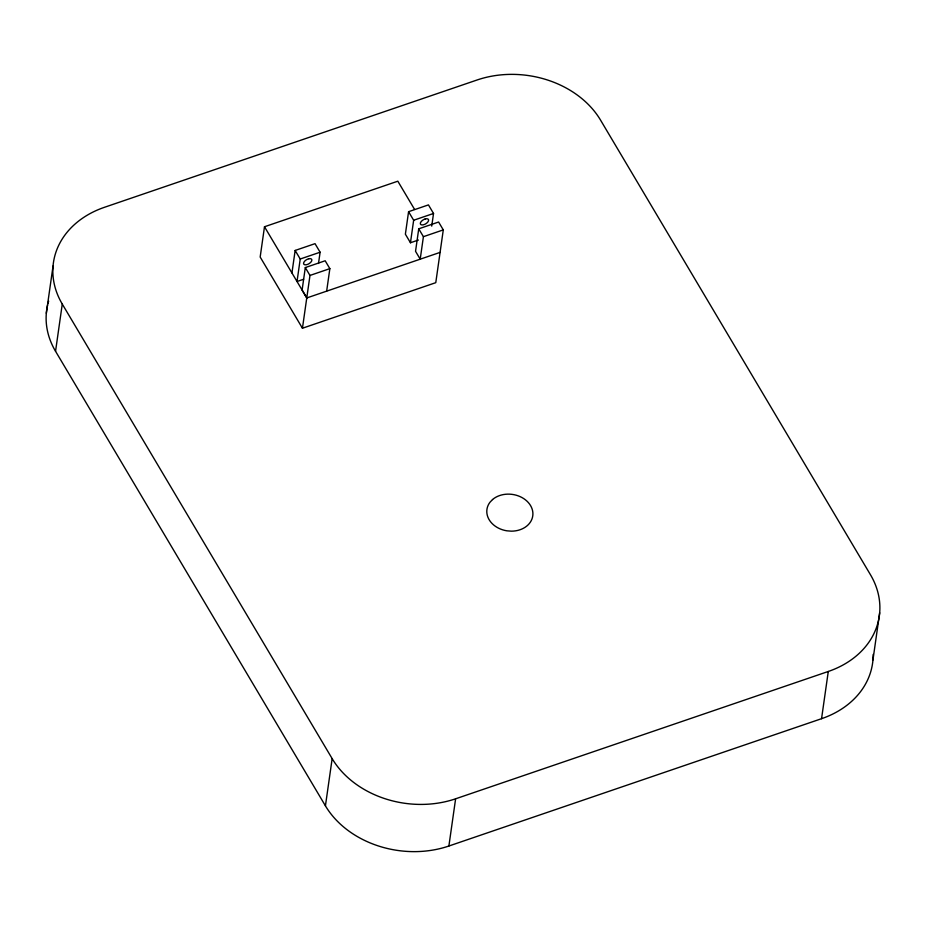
<?xml version="1.0" encoding="UTF-8"?>
<svg xmlns="http://www.w3.org/2000/svg" width="926" height="926" viewBox="0 0 926 926"><rect width="100%" height="100%" fill="white"/><g stroke="black" fill="none" stroke-linecap="round" stroke-linejoin="round"><path stroke-width="1.39" d="M46.323 313.254L53.048 266.04M55.548 351.278L62.273 304.064A92.588 73.652 8.1 0 1 104.441 207.308L477.11 79.983A92.588 73.652 8.1 0 1 600.569 120.148L870.452 574.722A92.588 73.652 8.1 0 1 828.284 671.477L821.559 718.692L448.89 846.017A92.588 73.652 8.1 0 1 325.431 805.851L55.548 351.278A92.588 73.652 8.1 0 1 47.596 305.094M414.582 209.426L397.821 181.195L264.489 226.754L260.171 257.034L302.443 328.232L435.776 282.673L443.288 229.891L438.611 222.02L418.737 228.815L415.543 251.305L420.207 259.176L423.413 236.686L418.737 228.815M291.945 272.95L295.151 250.448L315.025 243.665L320.107 252.219L318.498 263.47M295.151 250.448L300.221 259.014L297.026 281.504L303.647 279.247M326.658 291.146L329.853 268.644L325.176 260.773L305.302 267.568L302.108 290.07L306.784 297.94L440.081 252.393M302.443 328.232L309.978 275.439L305.302 267.568M431.736 226.118L433.53 213.466L428.449 204.901L408.574 211.695L405.38 234.197L410.461 242.751L418.402 240.031M325.431 805.851L332.156 758.637L62.273 304.064M410.461 242.751L413.656 220.249L408.574 211.695M448.89 846.017L455.615 798.802L828.284 671.477M872.952 659.96L879.677 612.746M300.221 259.014L320.107 252.219M413.656 220.249L433.53 213.466M309.978 275.439L329.853 268.644M423.413 236.686L443.288 229.891M264.489 226.754L306.784 297.94M455.615 798.802A92.588 73.652 8.1 0 1 332.156 758.637M47.92 303.763A92.588 73.652 8.1 0 1 48.661 301.1M873.16 654.439A92.588 73.652 8.1 0 1 821.559 718.692M492.539 499.542L489.9 502.343A23.15 18.416 8.1 0 0 506.8 530.806L511.314 531.165A23.15 18.416 8.1 0 0 530.552 505.573A23.15 18.416 8.1 0 0 492.539 499.542M425.173 218.964L424.096 219.381A4.63 2.361 -30.7 0 0 420.867 224.613A4.63 2.361 -30.7 0 0 427.87 221.974A4.63 2.361 -30.7 0 0 425.173 218.964M308.867 258.748L307.791 259.072A4.63 2.361 -30.7 0 0 303.913 264.327A4.63 2.361 -30.7 0 0 310.858 262.197A4.63 2.361 -30.7 0 0 308.867 258.748"/></g></svg>
